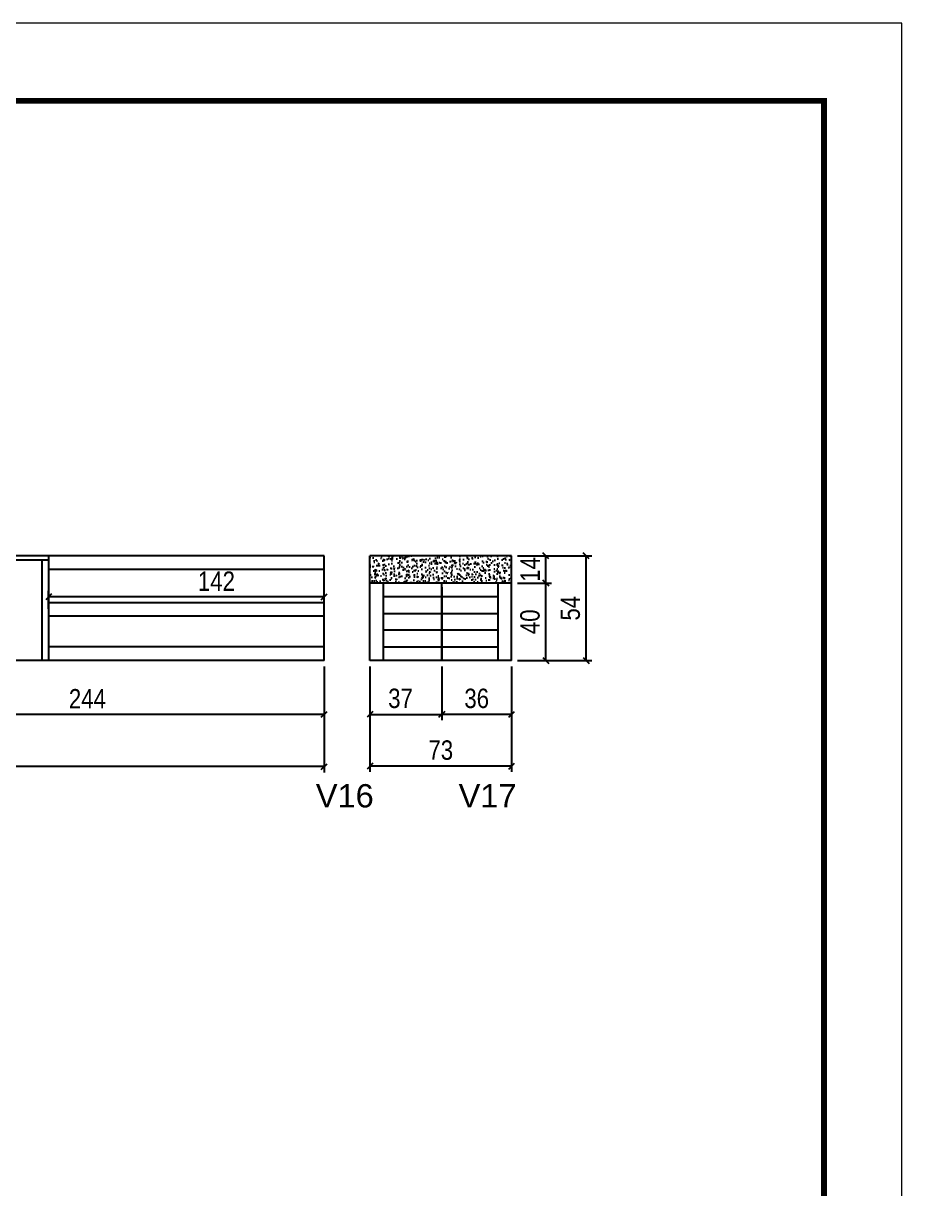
# Model space of a CAD drawing. Header units: millimetres. Extents: x 2921 to 9246, y 316 to 11751.
# Drawn here: x 7123 to 7576, y 3062 to 3663 of the extents above; entities that cross this region are included whole.
import ezdxf

# ---------------------------------------------------------------- set-up
doc = ezdxf.new("R2010")
doc.units = ezdxf.units.MM
doc.linetypes.add('DASHED', pattern=[0.75, 0.5, -0.25])
for name, color, linetype in [('1', 3, 'Continuous'), ('5', 5, 'Continuous'), ('COTA', 241, 'Continuous'), ('Painéis', 200, 'Continuous'), ('SARR_2.2x7', 40, 'Continuous'), ('SARR_3.5x7', 81, 'Continuous')]:
    doc.layers.add(name, color=color, linetype=linetype)
doc.layers.add('Folhas', color=255, linetype='Continuous', lineweight=9)
doc.layers.add('SARRAFO DE PRESSAO', color=251, linetype='DASHED', lineweight=9)
doc.styles.add('COTA TECNICA', font='techl___.ttf', dxfattribs={"height": 10})
doc.styles.get("Standard").update_dxf_attribs({"font": 'arial.ttf'})
doc.dimstyles.new('PAINEL', dxfattribs={"dimtxt": 10, "dimasz": 3, "dimexe": 3, "dimexo": 3, "dimgap": 3, "dimtad": 1, "dimdec": 1, "dimzin": 12, "dimdsep": 46, "dimtxsty": 'COTA TECNICA', "dimblk1": 'OBLIQUE', "dimblk2": 'OBLIQUE', "dimsah": 1, "dimcen": 0.9, "dimclrd": 4, "dimclre": 4, "dimclrt": 240, "dimadec": 1, "dimazin": 3, "dimtfac": 1, "dimtdec": 1, "dimtmove": 0, "dimatfit": 3, "dimfxl": 1, "dimtolj": 1, "dimtzin": 12, "dimarcsym": 0})

# ---------------------------------------------------------------- blocks, each defined once
blk = doc.blocks.new('9999999999')
at = {"layer": 'Folhas'}
blk.add_lwpolyline([(98138.98, 34190.21), (99623.98, 34190.21), (99623.98, 35240.21), (98138.98, 35240.21)], close=True, dxfattribs=at)
at = {"layer": 'Folhas', "color": 30, "const_width": 3}
blk.add_lwpolyline([(98213.98, 34230.21), (99583.98, 34230.21), (99583.98, 35200.21), (98213.98, 35200.21)], close=True, dxfattribs=at)
blk = doc.blocks.new('_Oblique')
at = {"layer": '1', "color": 0, "lineweight": -2}
blk.add_line((-0.5, -0.5), (0.5, 0.5), dxfattribs=at)
blk = doc.blocks.new('*D487')
at = {"layer": 'Defpoints', "color": 0, "transparency": 16777216}
for p in [(7302.08, 3334.41), (7339.08, 3334.41), (7339.08, 3306.64)]:
    blk.add_point(p, dxfattribs=at)
at = {"layer": 'Painéis', "color": 4, "lineweight": -2, "transparency": 16777216}
for p, q in [((7302.08, 3331.41), (7302.08, 3303.64)), ((7339.08, 3331.41), (7339.08, 3303.64)), ((7302.08, 3306.64), (7339.08, 3306.64))]:
    blk.add_line(p, q, dxfattribs=at)
at = {"layer": 'Painéis', "color": 4, "lineweight": -2, "transparency": 16777216, "xscale": 3, "yscale": 3, "zscale": 3, "rotation": 180}
blk.add_blockref('_Oblique', (7302.08, 3306.64), dxfattribs=at)
at = {"layer": 'Painéis', "color": 4, "lineweight": -2, "transparency": 16777216, "xscale": 3, "yscale": 3, "zscale": 3}
blk.add_blockref('_Oblique', (7339.08, 3306.64), dxfattribs=at)
at = {"layer": 'Painéis', "color": 240, "lineweight": 5, "transparency": 16777216, "insert": (7317.83, 3314.86), "char_height": 10, "attachment_point": 5, "style": 'COTA TECNICA'}
blk.add_mtext('\\A1;37', dxfattribs=at)
blk = doc.blocks.new('*D1019')
at = {"layer": 'Defpoints', "color": 0, "transparency": 16777216}
for p in [(7339.08, 3334.41), (7375.08, 3334.41), (7339.08, 3306.64)]:
    blk.add_point(p, dxfattribs=at)
at = {"layer": 'Painéis', "color": 4, "lineweight": -2, "transparency": 16777216}
for p, q in [((7339.08, 3331.41), (7339.08, 3303.64)), ((7375.08, 3331.41), (7375.08, 3303.64)), ((7375.08, 3306.64), (7339.08, 3306.64))]:
    blk.add_line(p, q, dxfattribs=at)
at = {"layer": 'Painéis', "color": 4, "lineweight": -2, "transparency": 16777216, "xscale": 3, "yscale": 3, "zscale": 3, "rotation": 180}
blk.add_blockref('_Oblique', (7339.08, 3306.64), dxfattribs=at)
at = {"layer": 'Painéis', "color": 4, "lineweight": -2, "transparency": 16777216, "xscale": 3, "yscale": 3, "zscale": 3}
blk.add_blockref('_Oblique', (7375.08, 3306.64), dxfattribs=at)
at = {"layer": 'Painéis', "color": 240, "lineweight": 5, "transparency": 16777216, "insert": (7357.08, 3314.86), "char_height": 10, "attachment_point": 5, "style": 'COTA TECNICA'}
blk.add_mtext('\\A1;36', dxfattribs=at)
blk = doc.blocks.new('*D488')
at = {"layer": 'Defpoints', "color": 0, "transparency": 16777216}
for p in [(7302.08, 3334.41), (7375.08, 3334.41), (7302.08, 3279.96)]:
    blk.add_point(p, dxfattribs=at)
at = {"layer": 'Painéis', "color": 4, "lineweight": -2, "transparency": 16777216}
for p, q in [((7302.08, 3331.41), (7302.08, 3276.96)), ((7375.08, 3331.41), (7375.08, 3276.96)), ((7375.08, 3279.96), (7302.08, 3279.96))]:
    blk.add_line(p, q, dxfattribs=at)
at = {"layer": 'Painéis', "color": 4, "lineweight": -2, "transparency": 16777216, "xscale": 3, "yscale": 3, "zscale": 3, "rotation": 180}
blk.add_blockref('_Oblique', (7302.08, 3279.96), dxfattribs=at)
at = {"layer": 'Painéis', "color": 4, "lineweight": -2, "transparency": 16777216, "xscale": 3, "yscale": 3, "zscale": 3}
blk.add_blockref('_Oblique', (7375.08, 3279.96), dxfattribs=at)
at = {"layer": 'Painéis', "color": 240, "lineweight": 5, "transparency": 16777216, "insert": (7338.58, 3288.18), "char_height": 10, "attachment_point": 5, "style": 'COTA TECNICA'}
blk.add_mtext('\\A1;73', dxfattribs=at)
blk = doc.blocks.new('*D1021')
at = {"layer": 'Defpoints', "color": 0, "transparency": 16777216}
for p in [(7034.43, 3334.41), (7278.43, 3334.41), (7034.43, 3306.64)]:
    blk.add_point(p, dxfattribs=at)
at = {"layer": 'Painéis', "color": 4, "lineweight": -2, "transparency": 16777216}
for p, q in [((7034.43, 3331.41), (7034.43, 3303.64)), ((7278.43, 3331.41), (7278.43, 3303.64)), ((7278.43, 3306.64), (7034.43, 3306.64))]:
    blk.add_line(p, q, dxfattribs=at)
at = {"layer": 'Painéis', "color": 4, "lineweight": -2, "transparency": 16777216, "xscale": 3, "yscale": 3, "zscale": 3, "rotation": 180}
blk.add_blockref('_Oblique', (7034.43, 3306.64), dxfattribs=at)
at = {"layer": 'Painéis', "color": 4, "lineweight": -2, "transparency": 16777216, "xscale": 3, "yscale": 3, "zscale": 3}
blk.add_blockref('_Oblique', (7278.43, 3306.64), dxfattribs=at)
at = {"layer": 'Painéis', "color": 240, "lineweight": 5, "transparency": 16777216, "insert": (7156.43, 3314.72), "char_height": 10, "attachment_point": 5, "style": 'COTA TECNICA'}
blk.add_mtext('\\A1;244', dxfattribs=at)
blk = doc.blocks.new('*D490')
at = {"layer": 'Defpoints', "color": 0, "transparency": 16777216}
for p in [(6902.43, 3334.41), (7278.43, 3334.41), (6902.43, 3279.72)]:
    blk.add_point(p, dxfattribs=at)
at = {"layer": 'Painéis', "color": 4, "lineweight": -2, "transparency": 16777216}
for p, q in [((6902.43, 3331.41), (6902.43, 3276.72)), ((7278.43, 3331.41), (7278.43, 3276.72)), ((7278.43, 3279.72), (6902.43, 3279.72))]:
    blk.add_line(p, q, dxfattribs=at)
at = {"layer": 'Painéis', "color": 4, "lineweight": -2, "transparency": 16777216, "xscale": 3, "yscale": 3, "zscale": 3, "rotation": 180}
blk.add_blockref('_Oblique', (6902.43, 3279.72), dxfattribs=at)
at = {"layer": 'Painéis', "color": 4, "lineweight": -2, "transparency": 16777216, "xscale": 3, "yscale": 3, "zscale": 3}
blk.add_blockref('_Oblique', (7278.43, 3279.72), dxfattribs=at)
at = {"layer": 'Painéis', "color": 240, "lineweight": 5, "transparency": 16777216, "insert": (7090.43, 3287.94), "char_height": 10, "attachment_point": 5, "style": 'COTA TECNICA'}
blk.add_mtext('\\A1;376', dxfattribs=at)
blk = doc.blocks.new('*D491')
at = {"layer": 'Defpoints', "color": 0, "transparency": 16777216}
for p in [(7136.43, 3367.29), (7136.43, 3358.03), (7278.43, 3351.03)]:
    blk.add_point(p, dxfattribs=at)
at = {"layer": 'Painéis', "color": 4, "lineweight": -2, "transparency": 16777216}
for p, q in [((7136.43, 3361.03), (7136.43, 3370.29)), ((7278.43, 3367.29), (7136.43, 3367.29)), ((7278.43, 3354.03), (7278.43, 3370.29))]:
    blk.add_line(p, q, dxfattribs=at)
at = {"layer": 'Painéis', "color": 4, "lineweight": -2, "transparency": 16777216, "xscale": 3, "yscale": 3, "zscale": 3, "rotation": 180}
blk.add_blockref('_Oblique', (7136.43, 3367.29), dxfattribs=at)
at = {"layer": 'Painéis', "color": 4, "lineweight": -2, "transparency": 16777216, "xscale": 3, "yscale": 3, "zscale": 3}
blk.add_blockref('_Oblique', (7278.43, 3367.29), dxfattribs=at)
at = {"layer": 'Painéis', "color": 240, "lineweight": 5, "transparency": 16777216, "insert": (7222.93, 3375.36), "char_height": 10, "attachment_point": 5, "style": 'COTA TECNICA'}
blk.add_mtext('\\A1;142', dxfattribs=at)
blk = doc.blocks.new('*D503')
at = {"layer": 'Defpoints', "color": 0, "transparency": 16777216}
for p in [(7375.08, 3388.41), (7413.47, 3388.41), (7375.08, 3334.41)]:
    blk.add_point(p, dxfattribs=at)
at = {"layer": 'Painéis', "color": 4, "lineweight": -2, "transparency": 16777216}
for p, q in [((7378.08, 3388.41), (7416.47, 3388.41)), ((7413.47, 3334.41), (7413.47, 3388.41)), ((7378.08, 3334.41), (7416.47, 3334.41))]:
    blk.add_line(p, q, dxfattribs=at)
at = {"layer": 'Painéis', "color": 4, "lineweight": -2, "transparency": 16777216, "xscale": 3, "yscale": 3, "zscale": 3}
for p, rotation in [((7413.47, 3388.41), 90), ((7413.47, 3334.41), 270)]:
    blk.add_blockref('_Oblique', p, dxfattribs=dict(at, rotation=rotation))
at = {"layer": 'Painéis', "color": 240, "lineweight": 5, "transparency": 16777216, "insert": (7405.36, 3361.41), "char_height": 10, "attachment_point": 5, "rotation": 90, "style": 'COTA TECNICA'}
blk.add_mtext('\\A1;54', dxfattribs=at)
blk = doc.blocks.new('*D504')
at = {"layer": 'Defpoints', "color": 0, "transparency": 16777216}
for p in [(7375.08, 3374.41), (7392.7, 3374.41), (7375.08, 3334.41)]:
    blk.add_point(p, dxfattribs=at)
at = {"layer": 'Painéis', "color": 4, "lineweight": -2, "transparency": 16777216}
for p, q in [((7378.08, 3374.41), (7395.7, 3374.41)), ((7392.7, 3334.41), (7392.7, 3374.41)), ((7378.08, 3334.41), (7395.7, 3334.41))]:
    blk.add_line(p, q, dxfattribs=at)
at = {"layer": 'Painéis', "color": 4, "lineweight": -2, "transparency": 16777216, "xscale": 3, "yscale": 3, "zscale": 3}
for p, rotation in [((7392.7, 3374.41), 90), ((7392.7, 3334.41), 270)]:
    blk.add_blockref('_Oblique', p, dxfattribs=dict(at, rotation=rotation))
at = {"layer": 'Painéis', "color": 240, "lineweight": 5, "transparency": 16777216, "insert": (7384.6, 3354.41), "char_height": 10, "attachment_point": 5, "rotation": 90, "style": 'COTA TECNICA'}
blk.add_mtext('\\A1;40', dxfattribs=at)
blk = doc.blocks.new('*D505')
at = {"layer": 'Defpoints', "color": 0, "transparency": 16777216}
for p in [(7375.08, 3388.41), (7392.7, 3388.41), (7375.08, 3374.41)]:
    blk.add_point(p, dxfattribs=at)
at = {"layer": 'Painéis', "color": 4, "lineweight": -2, "transparency": 16777216}
for p, q in [((7378.08, 3388.41), (7395.7, 3388.41)), ((7392.7, 3374.41), (7392.7, 3388.41)), ((7378.08, 3374.41), (7395.7, 3374.41))]:
    blk.add_line(p, q, dxfattribs=at)
at = {"layer": 'Painéis', "color": 4, "lineweight": -2, "transparency": 16777216, "xscale": 3, "yscale": 3, "zscale": 3}
for p, rotation in [((7392.7, 3388.41), 90), ((7392.7, 3374.41), 270)]:
    blk.add_blockref('_Oblique', p, dxfattribs=dict(at, rotation=rotation))
at = {"layer": 'Painéis', "color": 240, "lineweight": 5, "transparency": 16777216, "insert": (7384.63, 3381.41), "char_height": 10, "attachment_point": 5, "rotation": 90, "style": 'COTA TECNICA'}
blk.add_mtext('\\A1;14', dxfattribs=at)

msp = doc.modelspace()

# ---------------------------------------------------------------- hatches: boundary and pattern name
at = {"layer": 'COTA', "linetype": 'ByBlock'}
h = msp.add_hatch(dxfattribs=at)
h.set_pattern_fill('AR-CONC', color=256, scale=0.03)
h.set_pattern_definition([(50, (4909.169, -13167.4207), (5.4655401, -0.4781726), [0.5715, -6.2865]), (355, (4909.169, -13167.4207), (-1.0573026, 5.7317054), [0.4572, -5.0292175]), (100.451445, (4909.6246, -13167.4605), (4.4082374, 5.2535326), [0.4857003, -5.3427073]), (46.1842, (4909.169, -13165.897), (8.1323712, -1.2612698), [0.85725, -9.42975]), (96.63556, (4909.847, -13166.002), (7.122124, 7.4227837), [0.7285507, -8.0140682]), (351.18415, (4909.169, -13165.897), (7.122124, 7.4227837), [0.685799, -7.543792]), (21, (4909.931, -13166.2777), (4.5484317, -3.067956), [0.5715, -6.2865]), (326, (4909.931, -13166.2777), (1.8540609, 5.525639), [0.4572, -5.0292]), (71.451445, (4910.31, -13166.5333), (6.4024926, 2.457683), [0.4857003, -5.3426981]), (37.5, (4909.1692, -13167.4207), (0.0926581, 2.53665117), [0, -4.96824, 0, -5.1054, 0, -5.04825]), (7.5, (4909.1692, -13167.4207), (2.00458988, 3.00541724), [0, -2.91084, 0, -4.85394, 0, -1.92405]), (327.5, (4907.47, -13167.4207), (4.06771786, -0.17186232), [0, -1.905, 0, -5.9436, 0, -7.8867]), (317.5, (4906.708, -13167.4207), (4.44387544, 0.7627947), [0, -2.4765, 0, -3.94716, 0, -5.6007])])
h.paths.add_polyline_path([(7302.08, 3374.41), (7302.08, 3388.41), (7375.08, 3388.41), (7375.08, 3374.41)])

# ---------------------------------------------------------------- linework, layer by layer
for p, q in [((7375.08, 3388.41), (7302.08, 3388.41)), ((7302.08, 3374.41), (7302.08, 3388.41)), ((7375.08, 3374.41), (7375.08, 3388.41))]:
    msp.add_line(p, q, dxfattribs=at)
at = {"layer": 'Painéis', "linetype": 'ByBlock'}
for p, q in [((7278.43, 3388.41), (6902.43, 3388.41)), ((7278.43, 3334.41), (7278.43, 3388.41)), ((7375.08, 3374.41), (7302.08, 3374.41)), ((7339.08, 3334.41), (7339.08, 3374.41)), ((7375.08, 3334.41), (7375.08, 3374.41)), ((7278.43, 3334.41), (6902.43, 3334.41)), ((7375.08, 3334.41), (7302.08, 3334.41))]:
    msp.add_line(p, q, dxfattribs=at)
at = {"layer": 'Painéis'}
msp.add_line((7302.08, 3334.41), (7302.08, 3374.41), dxfattribs=at)
at = {"layer": 'SARR_2.2x7', "linetype": 'Continuous'}
for p, q in [((7136.43, 3386.21), (7034.43, 3386.21)), ((7278.43, 3381.41), (7136.43, 3381.41)), ((7309.08, 3334.41), (7309.08, 3374.41)), ((7368.08, 3334.41), (7368.08, 3374.41)), ((7309.08, 3367.41), (7339.08, 3367.41)), ((7339.08, 3367.41), (7368.08, 3367.41)), ((7278.43, 3364.26), (7136.43, 3364.26)), ((7278.43, 3357.26), (7136.43, 3357.26)), ((7309.08, 3358.61), (7339.08, 3358.61)), ((7339.08, 3358.61), (7368.08, 3358.61)), ((7309.08, 3350.21), (7339.08, 3350.21)), ((7339.08, 3350.21), (7368.08, 3350.21)), ((7278.43, 3341.41), (7136.43, 3341.41)), ((7309.08, 3341.41), (7339.08, 3341.41)), ((7339.08, 3341.41), (7368.08, 3341.41))]:
    msp.add_line(p, q, dxfattribs=at)
at = {"layer": 'SARR_3.5x7'}
for p, q in [((7132.93, 3386.21), (7132.93, 3334.41)), ((7136.43, 3388.49), (7136.43, 3334.41)), ((7339.08, 3372.21), (7339.08, 3334.41))]:
    msp.add_line(p, q, dxfattribs=at)

# ---------------------------------------------------------------- block references
at = {"layer": 'SARRAFO DE PRESSAO', "color": 6, "linetype": 'ByBlock'}
msp.add_blockref('9999999999', (-92047.85, -31577.13), dxfattribs=at)

# ---------------------------------------------------------------- texts
at = {"layer": '5', "linetype": 'Continuous'}
for s, p in [('V16', (7274.18, 3258.68)), ('V17', (7347.78, 3258.68))]:
    msp.add_text(s, height=12, rotation=359.99996, dxfattribs=at).set_placement(p)

# ---------------------------------------------------------------- dimensions: what is measured, and where the dimension line sits
at = {"layer": 'Painéis', "lineweight": 5}
for base, p1, p2, angle, picture, middle in [((7413.47, 3388.41), (7375.08, 3334.41), (7375.08, 3388.41), 90, '*D503', (7405.36, 3361.41)), ((7392.7, 3374.41), (7375.08, 3334.41), (7375.08, 3374.41), 90, '*D504', (7384.6, 3354.41)), ((6902.43, 3279.72), (7278.43, 3334.41), (6902.43, 3334.41), 180, '*D490', (7090.43, 3287.94)), ((7034.43, 3306.64), (7278.43, 3334.41), (7034.43, 3334.41), 180, '*D1021', (7156.43, 3314.72)), ((7302.08, 3279.96), (7375.08, 3334.41), (7302.08, 3334.41), 180, '*D488', (7338.58, 3288.18)), ((7339.08, 3306.64), (7375.08, 3334.41), (7339.08, 3334.41), 180, '*D1019', (7357.08, 3314.86))]:
    dim = msp.add_linear_dim(base=base, p1=p1, p2=p2, angle=angle, dimstyle='PAINEL', dxfattribs=at)
    dim.commit()
    dim.dimension.update_dxf_attribs({"geometry": picture, "text_midpoint": middle})
for base, p1, p2, angle, picture, middle in [((7392.7, 3388.41), (7375.08, 3374.41), (7375.08, 3388.41), 90, '*D505', (7392.7, 3381.41)), ((7136.43, 3367.29), (7278.43, 3351.03), (7136.43, 3358.03), 180, '*D491', (7222.93, 3367.29))]:
    dim = msp.add_linear_dim(base=base, p1=p1, p2=p2, angle=angle, dimstyle='PAINEL', dxfattribs=at)
    dim.commit()
    dim.dimension.update_dxf_attribs({"geometry": picture, "text_midpoint": middle, "dimtype": 160})
dim = msp.add_linear_dim(base=(7339.08, 3306.64), p1=(7302.08, 3334.41), p2=(7339.08, 3334.41), dimstyle='PAINEL', dxfattribs=at)
dim.commit()
dim.dimension.update_dxf_attribs({"geometry": '*D487', "text_midpoint": (7317.83, 3306.64), "dimtype": 160})

doc.saveas('drawing.dxf')
